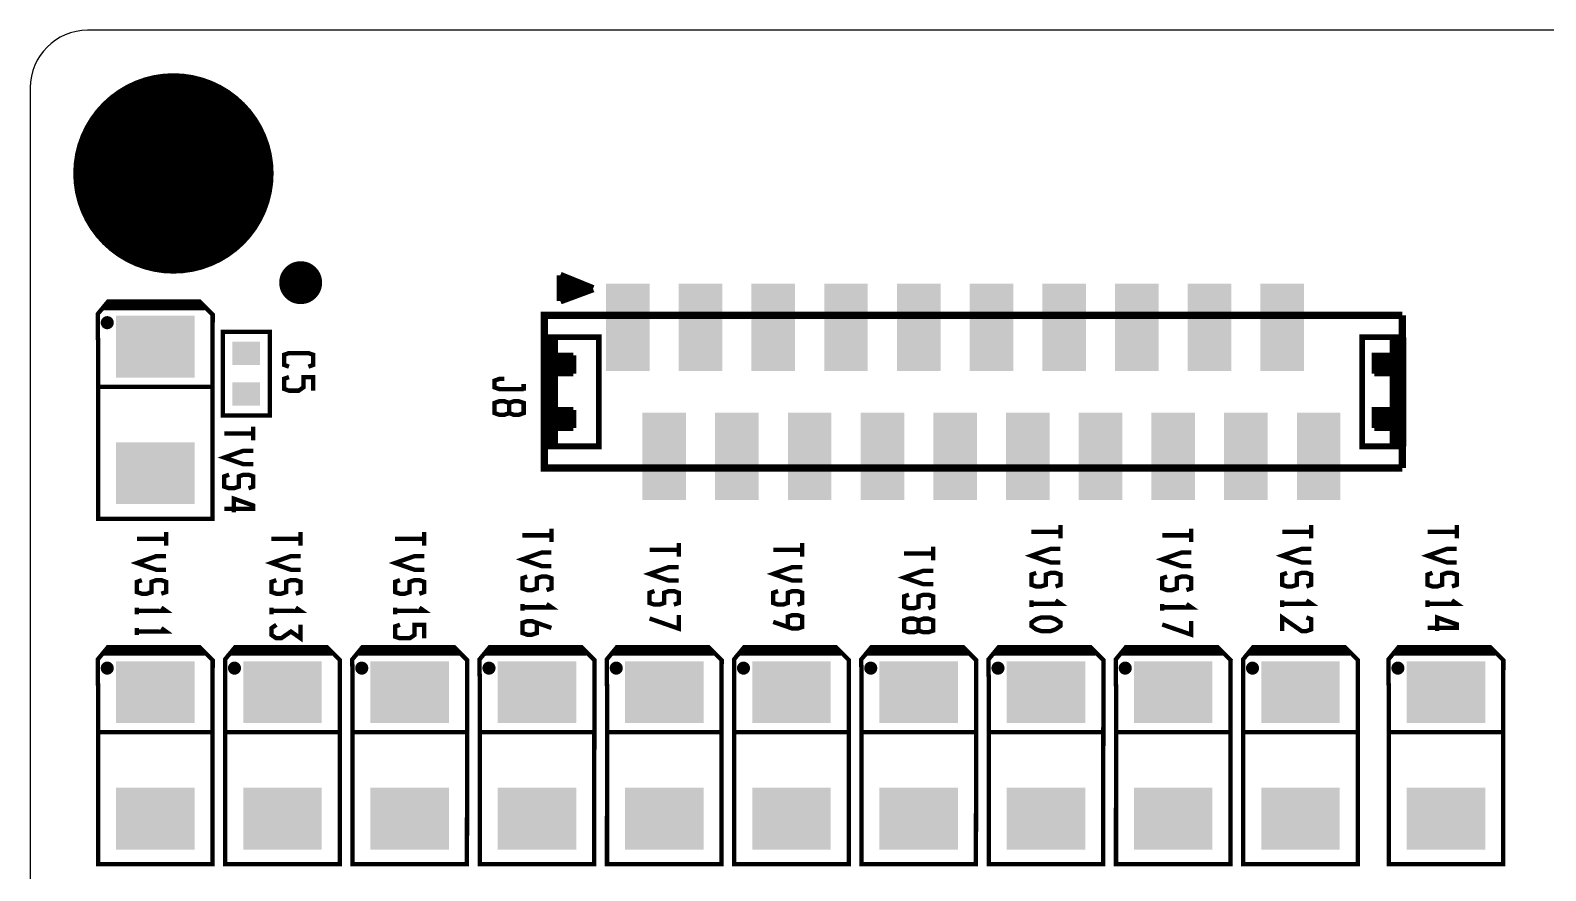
# Model space of a CAD drawing. Extents: x -8 to 204, y 99 to 321.
# Drawn here: x -7.7 to 45.2, y 291.8 to 321.1 of the extents above; entities that cross this region are included whole.
import ezdxf

# ---------------------------------------------------------------- set-up
doc = ezdxf.new("R2010")
doc.units = 0
doc.header["$MEASUREMENT"] = 0
doc.layers.get('0').update_dxf_attribs({"linetype": 'CONTINUOUS'})
for name, color, linetype in [('22-301-0_DRD', 1, 'CONTINUOUS'), ('22-301-0_SMT', 8, 'CONTINUOUS'), ('22-301-0_SST', 255, 'CONTINUOUS')]:
    doc.layers.add(name, color=color, linetype=linetype)

# ---------------------------------------------------------------- blocks, each defined once
blk = doc.blocks.new('RECTANGLE_6')
blk.add_solid([(0.4826, 0.4064), (0.4826, -0.4064), (-0.4826, 0.4064), (-0.4826, -0.4064)])
blk = doc.blocks.new('RECTANGLE_19')
blk.add_solid([(1.3716, 1.0795), (1.3716, -1.0795), (-1.3716, 1.0795), (-1.3716, -1.0795)])
blk = doc.blocks.new('ROUND_22')
at = {"const_width": 3.50012}
blk.add_lwpolyline([(-1.75006, 0, 1), (1.75006, 0, 1)], format="xyb", close=True, dxfattribs=at)
blk = doc.blocks.new('RECTANGLE_30')
blk.add_solid([(0.762, 1.524), (0.762, -1.524), (-0.762, 1.524), (-0.762, -1.524)])
blk = doc.blocks.new('ROUND_71')
at = {"const_width": 0.7493}
blk.add_lwpolyline([(-0.37465, 0, 1), (0.37465, 0, 1)], format="xyb", close=True, dxfattribs=at)

msp = doc.modelspace()

# ---------------------------------------------------------------- linework, layer by layer
at = {"layer": '22-301-0_DRD'}
for p, q in [((202.303, 321.109), (-5.698, 321.109)), ((-7.697, 319.11), (-7.697, 111.811))]:
    msp.add_line(p, q, dxfattribs=at)
msp.add_arc((-5.698, 319.11), 1.999, 90, 180, dxfattribs=at)
at = {"layer": '22-301-0_SST'}
for points, const_width in [([(-1.852, 317.642), (-1.852, 316.796)], 0.0254), ([(-1.852, 317.221), (-4.392, 317.221), (-3.968, 316.796)], 0.0254), ([(-1.852, 314.416), (-4.392, 314.416), (-4.392, 316.111)], 0.0254), ([(-3.122, 315.686), (-3.122, 314.416)], 0.0254), ([(10.817, 312.55), (10.817, 311.661)], 0.254), ([(10.817, 312.55), (11.96, 312.085)], 0.254), ([(11.066, 312.448), (10.817, 312.448)], 0.254), ([(11.627, 312.219), (10.817, 312.219)], 0.254), ([(10.919, 312.509), (10.919, 311.699)], 0.254), ([(11.147, 312.415), (11.147, 311.782)], 0.254), ([(11.376, 312.321), (11.376, 311.866)], 0.254), ([(11.604, 312.229), (11.604, 311.953)], 0.254), ([(11.96, 312.085), (10.817, 311.661)], 0.254), ([(11.709, 311.991), (10.817, 311.991)], 0.254), ([(11.091, 311.762), (10.817, 311.762)], 0.254), ([(11.833, 312.135), (11.833, 312.036)], 0.254), ([(-5.33, 310.045), (-5.332, 305.692), (-5.332, 304.053), (-1.334, 304.053), (-1.327, 311.178), (-1.784, 311.635), (-4.984, 311.635), (-5.34, 311.203), (-5.33, 310.045)], 0.152), ([(-1.784, 311.584), (-4.984, 311.584), (-5.111, 311.432), (-5.188, 311.381), (-5.238, 311.33)], 0.152), ([(-5.137, 311.432), (-5.238, 311.33)], 0.152), ([(-5.137, 311.432), (-5.111, 311.407)], 0.152), ([(-1.632, 311.432), (-5.111, 311.432)], 0.152), ([(-1.606, 311.407), (-5.111, 311.407)], 0.152), ([(-5, 311.567), (-5, 311.407)], 0.152), ([(-1.769, 311.569), (-4.997, 311.569)], 0.152), ([(-4.862, 311.584), (-4.862, 311.407)], 0.152), ([(-4.725, 311.584), (-4.725, 311.407)], 0.152), ([(-4.588, 311.584), (-4.588, 311.407)], 0.152), ([(-4.451, 311.584), (-4.451, 311.407)], 0.152), ([(-4.314, 311.584), (-4.314, 311.407)], 0.152), ([(-4.177, 311.584), (-4.177, 311.407)], 0.152), ([(-4.039, 311.584), (-4.039, 311.407)], 0.152), ([(-3.902, 311.584), (-3.902, 311.407)], 0.152), ([(-3.765, 311.584), (-3.765, 311.407)], 0.152), ([(-3.628, 311.584), (-3.628, 311.407)], 0.152), ([(-3.491, 311.584), (-3.491, 311.407)], 0.152), ([(-3.354, 311.584), (-3.354, 311.407)], 0.152), ([(-3.216, 311.584), (-3.216, 311.407)], 0.152), ([(-3.079, 311.584), (-3.079, 311.407)], 0.152), ([(-2.942, 311.584), (-2.942, 311.407)], 0.152), ([(-2.805, 311.584), (-2.805, 311.407)], 0.152), ([(-2.668, 311.584), (-2.668, 311.407)], 0.152), ([(-2.531, 311.584), (-2.531, 311.407)], 0.152), ([(-2.394, 311.584), (-2.394, 311.407)], 0.152), ([(-2.256, 311.584), (-2.256, 311.407)], 0.152), ([(-2.119, 311.584), (-2.119, 311.407)], 0.152), ([(-1.982, 311.584), (-1.982, 311.407)], 0.152), ([(-1.845, 311.584), (-1.845, 311.407)], 0.152), ([(-1.784, 311.584), (-1.606, 311.407)], 0.152), ([(-1.708, 311.508), (-1.708, 311.407)], 0.152), ([(40.228, 305.819), (10.256, 305.819), (10.256, 311.153), (40.228, 311.153)], 0.254), ([(40.228, 305.819), (40.228, 311.153)], 0.254), ([(-4.865, 310.848), (-5.152, 310.848)], 0.152), ([(-4.883, 310.985), (-5.134, 310.985)], 0.152), ([(-5.061, 311.041), (-5.061, 310.754)], 0.152), ([(-4.923, 311.023), (-4.923, 310.772)], 0.152), ([(0.667, 307.66), (0.667, 310.581), (-0.971, 310.581), (-0.971, 307.66), (0.667, 307.66)], 0.152), ([(10.637, 310.391), (10.256, 310.391)], 0.201), ([(10.256, 310.391), (10.256, 306.581)], 0.201), ([(10.256, 306.581), (12.161, 306.581), (12.161, 310.391), (10.51, 310.391)], 0.201), ([(10.637, 310.345), (10.256, 310.345)], 0.201), ([(10.637, 310.164), (10.256, 310.164)], 0.201), ([(10.423, 310.391), (10.423, 306.581)], 0.201), ([(10.604, 310.391), (10.604, 306.581)], 0.201), ([(10.637, 310.391), (10.637, 309.756)], 0.201), ([(40.228, 306.581), (38.831, 306.581), (38.831, 310.391), (40.228, 310.391)], 0.201), ([(40.271, 310.391), (39.89, 310.391), (39.89, 309.756), (39.255, 309.756), (39.255, 309.121)], 0.201), ([(40.271, 310.345), (39.89, 310.345)], 0.201), ([(40.271, 310.164), (39.89, 310.164)], 0.201), ([(39.961, 310.391), (39.961, 306.581)], 0.201), ([(40.141, 310.391), (40.141, 306.581)], 0.201), ([(40.271, 310.391), (40.271, 306.581)], 0.201), ([(1.338, 309.362), (1.17, 309.423), (1.17, 309.778), (1.338, 309.837), (2.016, 309.837), (2.186, 309.778), (2.186, 309.423), (2.016, 309.362)], 0.152), ([(10.637, 309.984), (10.256, 309.984)], 0.201), ([(10.637, 309.806), (10.256, 309.806)], 0.201), ([(11.272, 309.626), (10.256, 309.626)], 0.201), ([(11.272, 309.756), (10.637, 309.756)], 0.201), ([(10.784, 309.756), (10.784, 309.121)], 0.201), ([(10.964, 309.756), (10.964, 309.121)], 0.201), ([(11.142, 309.756), (11.142, 309.121)], 0.201), ([(11.272, 309.756), (11.272, 309.121)], 0.201), ([(40.271, 309.626), (39.255, 309.626)], 0.201), ([(39.423, 309.756), (39.423, 309.121)], 0.201), ([(39.603, 309.756), (39.603, 309.121)], 0.201), ([(39.781, 309.756), (39.781, 309.121)], 0.201), ([(40.271, 309.984), (39.89, 309.984)], 0.201), ([(40.271, 309.806), (39.89, 309.806)], 0.201), ([(11.272, 309.446), (10.256, 309.446)], 0.201), ([(11.272, 309.265), (10.256, 309.265)], 0.201), ([(10.637, 309.085), (10.256, 309.085)], 0.201), ([(11.272, 309.121), (10.637, 309.121)], 0.201), ([(10.637, 309.121), (10.637, 307.851)], 0.201), ([(40.271, 309.446), (39.255, 309.446)], 0.201), ([(40.271, 309.265), (39.255, 309.265)], 0.201), ([(39.89, 309.121), (39.255, 309.121)], 0.201), ([(39.89, 309.121), (39.89, 307.851)], 0.201), ([(40.271, 309.085), (39.89, 309.085)], 0.201), ([(-5.289, 308.663), (-1.352, 308.663)], 0.152), ([(1.338, 308.999), (1.17, 308.94), (1.17, 308.585), (1.338, 308.524), (1.678, 308.524), (1.846, 308.643), (1.846, 308.999), (2.186, 308.999), (2.186, 308.524)], 0.152), ([(8.859, 308.935), (8.689, 308.935), (8.521, 308.874), (8.521, 308.638), (8.689, 308.579), (9.537, 308.579)], 0.152), ([(9.537, 308.519), (9.537, 308.757)], 0.152), ([(10.637, 308.907), (10.256, 308.907)], 0.201), ([(10.637, 308.727), (10.256, 308.727)], 0.201), ([(10.637, 308.546), (10.256, 308.546)], 0.201), ([(40.271, 308.907), (39.89, 308.907)], 0.201), ([(40.271, 308.727), (39.89, 308.727)], 0.201), ([(40.271, 308.546), (39.89, 308.546)], 0.201), ([(9.029, 307.741), (9.197, 307.68), (9.367, 307.68), (9.537, 307.741), (9.537, 308.097), (9.367, 308.155), (9.197, 308.155), (9.029, 308.097), (9.029, 307.741), (8.859, 307.68), (8.689, 307.68), (8.521, 307.741), (8.521, 308.097), (8.689, 308.155), (8.859, 308.155), (9.029, 308.097)], 0.152), ([(10.637, 308.366), (10.256, 308.366)], 0.201), ([(10.637, 308.188), (10.256, 308.188)], 0.201), ([(10.637, 308.008), (10.256, 308.008)], 0.201), ([(40.271, 308.366), (39.89, 308.366)], 0.201), ([(40.271, 308.188), (39.89, 308.188)], 0.201), ([(40.271, 308.008), (39.89, 308.008)], 0.201), ([(11.272, 307.828), (10.256, 307.828)], 0.201), ([(11.272, 307.647), (10.256, 307.647)], 0.201), ([(11.272, 307.467), (10.256, 307.467)], 0.201), ([(11.272, 307.851), (10.637, 307.851)], 0.201), ([(10.784, 307.851), (10.784, 307.216)], 0.201), ([(10.964, 307.851), (10.964, 307.216)], 0.201), ([(11.142, 307.851), (11.142, 307.216)], 0.201), ([(11.272, 307.851), (11.272, 307.216)], 0.201), ([(39.89, 307.851), (39.255, 307.851), (39.255, 307.216)], 0.201), ([(40.271, 307.828), (39.255, 307.828)], 0.201), ([(40.271, 307.647), (39.255, 307.647)], 0.201), ([(40.271, 307.467), (39.255, 307.467)], 0.201), ([(39.423, 307.851), (39.423, 307.216)], 0.201), ([(39.603, 307.851), (39.603, 307.216)], 0.201), ([(39.781, 307.851), (39.781, 307.216)], 0.201), ([(-0.923, 307.028), (0.093, 307.028)], 0.152), ([(0.093, 306.791), (0.093, 307.266)], 0.152), ([(11.272, 307.289), (10.256, 307.289)], 0.201), ([(10.637, 307.109), (10.256, 307.109)], 0.201), ([(10.637, 306.928), (10.256, 306.928)], 0.201), ([(10.637, 307.216), (10.637, 306.581)], 0.201), ([(11.272, 307.216), (10.637, 307.216)], 0.201), ([(40.271, 307.289), (39.255, 307.289)], 0.201), ([(39.89, 307.216), (39.255, 307.216)], 0.201), ([(39.89, 307.216), (39.89, 306.581)], 0.201), ([(40.271, 307.109), (39.89, 307.109)], 0.201), ([(40.271, 306.928), (39.89, 306.928)], 0.201), ([(0.093, 305.953), (-0.245, 305.953), (-0.923, 306.189), (-0.245, 306.428), (0.093, 306.428)], 0.152), ([(10.637, 306.748), (10.256, 306.748)], 0.201), ([(10.637, 306.581), (10.256, 306.581)], 0.201), ([(40.271, 306.748), (39.89, 306.748)], 0.201), ([(40.271, 306.581), (39.89, 306.581)], 0.201), ([(-0.077, 305.115), (0.093, 305.173), (0.093, 305.529), (-0.077, 305.59), (-0.245, 305.59), (-0.415, 305.529), (-0.415, 305.173), (-0.585, 305.115), (-0.753, 305.115), (-0.923, 305.173), (-0.923, 305.529), (-0.753, 305.59)], 0.152), ([(-0.585, 304.277), (-0.585, 304.752), (0.093, 304.513), (0.093, 304.396), (-0.923, 304.396)], 0.152), ([(28.287, 303.362), (28.287, 303.837)], 0.152), ([(37.05, 303.362), (37.05, 303.837)], 0.152), ([(42.13, 303.362), (42.13, 303.837)], 0.152), ([(-3.971, 303.345), (-2.955, 303.345)], 0.152), ([(-2.955, 303.108), (-2.955, 303.583)], 0.152), ([(0.728, 303.345), (1.744, 303.345)], 0.152), ([(1.744, 303.108), (1.744, 303.583)], 0.152), ([(5.046, 303.345), (6.062, 303.345)], 0.152), ([(6.062, 303.108), (6.062, 303.583)], 0.152), ([(9.491, 303.472), (10.507, 303.472)], 0.152), ([(10.507, 303.235), (10.507, 303.71)], 0.152), ([(27.271, 303.599), (28.287, 303.599)], 0.152), ([(31.843, 303.472), (32.859, 303.472)], 0.152), ([(32.859, 303.235), (32.859, 303.71)], 0.152), ([(36.034, 303.599), (37.05, 303.599)], 0.152), ([(41.114, 303.599), (42.13, 303.599)], 0.152), ([(-2.955, 302.27), (-3.293, 302.27), (-3.971, 302.506), (-3.293, 302.745), (-2.955, 302.745)], 0.152), ([(1.744, 302.27), (1.406, 302.27), (0.728, 302.506), (1.406, 302.745), (1.744, 302.745)], 0.152), ([(6.062, 302.27), (5.724, 302.27), (5.046, 302.506), (5.724, 302.745), (6.062, 302.745)], 0.152), ([(10.507, 302.397), (10.169, 302.397), (9.491, 302.633), (10.169, 302.872), (10.507, 302.872)], 0.152), ([(13.936, 302.964), (14.952, 302.964)], 0.152), ([(14.952, 302.727), (14.952, 303.202)], 0.152), ([(18.254, 302.964), (19.27, 302.964)], 0.152), ([(19.27, 302.727), (19.27, 303.202)], 0.152), ([(22.826, 302.837), (23.842, 302.837)], 0.152), ([(23.842, 302.6), (23.842, 303.075)], 0.152), ([(28.287, 302.524), (27.949, 302.524), (27.271, 302.76), (27.949, 302.999), (28.287, 302.999)], 0.152), ([(32.859, 302.397), (32.521, 302.397), (31.843, 302.633), (32.521, 302.872), (32.859, 302.872)], 0.152), ([(37.05, 302.524), (36.712, 302.524), (36.034, 302.76), (36.712, 302.999), (37.05, 302.999)], 0.152), ([(42.13, 302.524), (41.792, 302.524), (41.114, 302.76), (41.792, 302.999), (42.13, 302.999)], 0.152), ([(14.952, 301.889), (14.614, 301.889), (13.936, 302.125), (14.614, 302.364), (14.952, 302.364)], 0.152), ([(19.27, 301.889), (18.932, 301.889), (18.254, 302.125), (18.932, 302.364), (19.27, 302.364)], 0.152), ([(23.842, 301.762), (23.504, 301.762), (22.826, 301.998), (23.504, 302.237), (23.842, 302.237)], 0.152), ([(-3.122, 301.432), (-2.955, 301.49), (-2.955, 301.846), (-3.122, 301.907), (-3.293, 301.907), (-3.463, 301.846), (-3.463, 301.49), (-3.63, 301.432), (-3.801, 301.432), (-3.971, 301.49), (-3.971, 301.846), (-3.801, 301.907)], 0.152), ([(1.574, 301.432), (1.744, 301.49), (1.744, 301.846), (1.574, 301.907), (1.406, 301.907), (1.236, 301.846), (1.236, 301.49), (1.066, 301.432), (0.898, 301.432), (0.728, 301.49), (0.728, 301.846), (0.898, 301.907)], 0.152), ([(5.892, 301.432), (6.062, 301.49), (6.062, 301.846), (5.892, 301.907), (5.724, 301.907), (5.554, 301.846), (5.554, 301.49), (5.384, 301.432), (5.216, 301.432), (5.046, 301.49), (5.046, 301.846), (5.216, 301.907)], 0.152), ([(10.337, 301.559), (10.507, 301.617), (10.507, 301.973), (10.337, 302.034), (10.169, 302.034), (9.999, 301.973), (9.999, 301.617), (9.829, 301.559), (9.661, 301.559), (9.491, 301.617), (9.491, 301.973), (9.661, 302.034)], 0.152), ([(28.117, 301.686), (28.287, 301.744), (28.287, 302.1), (28.117, 302.161), (27.949, 302.161), (27.779, 302.1), (27.779, 301.744), (27.609, 301.686), (27.441, 301.686), (27.271, 301.744), (27.271, 302.1), (27.441, 302.161)], 0.152), ([(32.689, 301.559), (32.859, 301.617), (32.859, 301.973), (32.689, 302.034), (32.521, 302.034), (32.351, 301.973), (32.351, 301.617), (32.181, 301.559), (32.013, 301.559), (31.843, 301.617), (31.843, 301.973), (32.013, 302.034)], 0.152), ([(36.88, 301.686), (37.05, 301.744), (37.05, 302.1), (36.88, 302.161), (36.712, 302.161), (36.542, 302.1), (36.542, 301.744), (36.372, 301.686), (36.204, 301.686), (36.034, 301.744), (36.034, 302.1), (36.204, 302.161)], 0.152), ([(41.96, 301.686), (42.13, 301.744), (42.13, 302.1), (41.96, 302.161), (41.792, 302.161), (41.622, 302.1), (41.622, 301.744), (41.452, 301.686), (41.284, 301.686), (41.114, 301.744), (41.114, 302.1), (41.284, 302.161)], 0.152), ([(14.782, 301.051), (14.952, 301.109), (14.952, 301.465), (14.782, 301.526), (14.614, 301.526), (14.444, 301.465), (14.444, 301.109), (14.274, 301.051), (14.106, 301.051), (13.936, 301.109), (13.936, 301.465), (14.106, 301.526)], 0.152), ([(19.1, 301.051), (19.27, 301.109), (19.27, 301.465), (19.1, 301.526), (18.932, 301.526), (18.762, 301.465), (18.762, 301.109), (18.592, 301.051), (18.424, 301.051), (18.254, 301.109), (18.254, 301.465), (18.424, 301.526)], 0.152), ([(23.672, 300.924), (23.842, 300.982), (23.842, 301.338), (23.672, 301.399), (23.504, 301.399), (23.334, 301.338), (23.334, 300.982), (23.164, 300.924), (22.996, 300.924), (22.826, 300.982), (22.826, 301.338), (22.996, 301.399)], 0.152), ([(27.271, 300.967), (27.271, 301.203)], 0.152), ([(27.271, 301.084), (28.287, 301.084), (28.117, 301.203)], 0.152), ([(36.034, 300.967), (36.034, 301.203)], 0.152), ([(36.034, 301.084), (37.05, 301.084), (36.88, 301.203)], 0.152), ([(41.114, 300.967), (41.114, 301.203)], 0.152), ([(41.114, 301.084), (42.13, 301.084), (41.96, 301.203)], 0.152), ([(-3.971, 300.713), (-3.971, 300.949)], 0.152), ([(-3.971, 300.83), (-2.955, 300.83), (-3.122, 300.949)], 0.152), ([(0.728, 300.713), (0.728, 300.949)], 0.152), ([(0.728, 300.83), (1.744, 300.83), (1.574, 300.949)], 0.152), ([(5.046, 300.713), (5.046, 300.949)], 0.152), ([(5.046, 300.83), (6.062, 300.83), (5.892, 300.949)], 0.152), ([(9.491, 300.84), (9.491, 301.076)], 0.152), ([(9.491, 300.957), (10.507, 300.957), (10.337, 301.076)], 0.152), ([(13.936, 300.568), (14.952, 300.213), (14.952, 300.688)], 0.152), ([(18.762, 300.271), (18.762, 300.627), (18.932, 300.688), (19.1, 300.688), (19.27, 300.627), (19.27, 300.271), (19.1, 300.213), (18.932, 300.213), (18.254, 300.449)], 0.152), ([(27.271, 300.424), (27.441, 300.543), (27.609, 300.601), (27.949, 300.601), (28.117, 300.543), (28.287, 300.424), (28.287, 300.307), (28.117, 300.187), (27.949, 300.129), (27.609, 300.129), (27.441, 300.187), (27.271, 300.307), (27.271, 300.424)], 0.152), ([(31.843, 300.84), (31.843, 301.076)], 0.152), ([(31.843, 300.957), (32.859, 300.957), (32.689, 301.076)], 0.152), ([(36.034, 300.129), (36.034, 300.601), (36.712, 300.129), (36.88, 300.129), (37.05, 300.187), (37.05, 300.543), (36.88, 300.601)], 0.152), ([(41.452, 300.129), (41.452, 300.601), (42.13, 300.365), (42.13, 300.246), (41.114, 300.246)], 0.152), ([(-3.971, 299.992), (-3.971, 300.231)], 0.152), ([(-3.971, 300.111), (-2.955, 300.111), (-3.122, 300.231)], 0.152), ([(0.898, 300.347), (0.728, 300.231), (0.728, 299.992), (0.898, 299.875), (1.066, 299.875), (1.406, 300.111), (1.744, 299.875), (1.744, 300.347)], 0.152), ([(5.216, 300.347), (5.046, 300.289), (5.046, 299.933), (5.216, 299.875), (5.554, 299.875), (5.724, 299.992), (5.724, 300.347), (6.062, 300.347), (6.062, 299.875)], 0.152), ([(9.999, 300.416), (9.999, 300.06), (9.829, 300.002), (9.661, 300.002), (9.491, 300.06), (9.491, 300.416), (9.661, 300.474), (9.829, 300.474), (10.507, 300.238)], 0.152), ([(23.334, 300.144), (23.504, 300.086), (23.672, 300.086), (23.842, 300.144), (23.842, 300.5), (23.672, 300.561), (23.504, 300.561), (23.334, 300.5), (23.334, 300.144), (23.164, 300.086), (22.996, 300.086), (22.826, 300.144), (22.826, 300.5), (22.996, 300.561), (23.164, 300.561), (23.334, 300.5)], 0.152), ([(31.843, 300.358), (32.859, 300.002), (32.859, 300.474)], 0.152), ([(-5.33, 297.98), (-5.332, 293.627), (-5.332, 291.988), (-1.334, 291.988), (-1.327, 299.113), (-1.784, 299.57), (-4.984, 299.57), (-5.34, 299.138), (-5.33, 297.98)], 0.152), ([(-0.885, 297.98), (-0.887, 293.627), (-0.887, 291.988), (3.111, 291.988), (3.118, 299.113), (2.661, 299.57), (-0.539, 299.57), (-0.895, 299.138), (-0.885, 297.98)], 0.152), ([(3.56, 297.98), (3.558, 293.627), (3.558, 291.988), (7.556, 291.988), (7.563, 299.113), (7.106, 299.57), (3.906, 299.57), (3.55, 299.138), (3.56, 297.98)], 0.152), ([(8.005, 297.98), (8.003, 293.627), (8.003, 291.988), (12.001, 291.988), (12.008, 299.113), (11.551, 299.57), (8.351, 299.57), (7.995, 299.138), (8.005, 297.98)], 0.152), ([(12.45, 297.98), (12.448, 293.627), (12.448, 291.988), (16.446, 291.988), (16.453, 299.113), (15.996, 299.57), (12.796, 299.57), (12.44, 299.138), (12.45, 297.98)], 0.152), ([(16.895, 297.98), (16.893, 293.627), (16.893, 291.988), (20.891, 291.988), (20.898, 299.113), (20.441, 299.57), (17.241, 299.57), (16.885, 299.138), (16.895, 297.98)], 0.152), ([(21.34, 297.98), (21.338, 293.627), (21.338, 291.988), (25.336, 291.988), (25.343, 299.113), (24.886, 299.57), (21.686, 299.57), (21.33, 299.138), (21.34, 297.98)], 0.152), ([(25.785, 297.98), (25.783, 293.627), (25.783, 291.988), (29.781, 291.988), (29.788, 299.113), (29.331, 299.57), (26.131, 299.57), (25.775, 299.138), (25.785, 297.98)], 0.152), ([(30.23, 297.98), (30.228, 293.627), (30.228, 291.988), (34.226, 291.988), (34.233, 299.113), (33.776, 299.57), (30.576, 299.57), (30.22, 299.138), (30.23, 297.98)], 0.152), ([(34.675, 297.98), (34.673, 293.627), (34.673, 291.988), (38.671, 291.988), (38.678, 299.113), (38.221, 299.57), (35.021, 299.57), (34.665, 299.138), (34.675, 297.98)], 0.152), ([(39.755, 297.98), (39.753, 293.627), (39.753, 291.988), (43.751, 291.988), (43.758, 299.113), (43.301, 299.57), (40.101, 299.57), (39.745, 299.138), (39.755, 297.98)], 0.152), ([(-1.784, 299.519), (-4.984, 299.519), (-5.111, 299.367), (-5.188, 299.316), (-5.238, 299.265)], 0.152), ([(-5.137, 299.367), (-5.238, 299.265)], 0.152), ([(-5.137, 299.367), (-5.111, 299.342)], 0.152), ([(-1.632, 299.367), (-5.111, 299.367)], 0.152), ([(-1.606, 299.342), (-5.111, 299.342)], 0.152), ([(-5, 299.502), (-5, 299.342)], 0.152), ([(-1.769, 299.504), (-4.997, 299.504)], 0.152), ([(-4.862, 299.519), (-4.862, 299.342)], 0.152), ([(-4.725, 299.519), (-4.725, 299.342)], 0.152), ([(-4.588, 299.519), (-4.588, 299.342)], 0.152), ([(-4.451, 299.519), (-4.451, 299.342)], 0.152), ([(-4.314, 299.519), (-4.314, 299.342)], 0.152), ([(-4.177, 299.519), (-4.177, 299.342)], 0.152), ([(-4.039, 299.519), (-4.039, 299.342)], 0.152), ([(-3.902, 299.519), (-3.902, 299.342)], 0.152), ([(-3.765, 299.519), (-3.765, 299.342)], 0.152), ([(-3.628, 299.519), (-3.628, 299.342)], 0.152), ([(-3.491, 299.519), (-3.491, 299.342)], 0.152), ([(-3.354, 299.519), (-3.354, 299.342)], 0.152), ([(-3.216, 299.519), (-3.216, 299.342)], 0.152), ([(-3.079, 299.519), (-3.079, 299.342)], 0.152), ([(-2.942, 299.519), (-2.942, 299.342)], 0.152), ([(-2.805, 299.519), (-2.805, 299.342)], 0.152), ([(-2.668, 299.519), (-2.668, 299.342)], 0.152), ([(-2.531, 299.519), (-2.531, 299.342)], 0.152), ([(-2.394, 299.519), (-2.394, 299.342)], 0.152), ([(-2.256, 299.519), (-2.256, 299.342)], 0.152), ([(-2.119, 299.519), (-2.119, 299.342)], 0.152), ([(-1.982, 299.519), (-1.982, 299.342)], 0.152), ([(-1.845, 299.519), (-1.845, 299.342)], 0.152), ([(-1.784, 299.519), (-1.606, 299.342)], 0.152), ([(-1.708, 299.443), (-1.708, 299.342)], 0.152), ([(2.661, 299.519), (-0.539, 299.519), (-0.666, 299.367), (-0.743, 299.316), (-0.793, 299.265)], 0.152), ([(-0.692, 299.367), (-0.793, 299.265)], 0.152), ([(-0.692, 299.367), (-0.666, 299.342)], 0.152), ([(2.813, 299.367), (-0.666, 299.367)], 0.152), ([(2.839, 299.342), (-0.666, 299.342)], 0.152), ([(-0.555, 299.502), (-0.555, 299.342)], 0.152), ([(2.676, 299.504), (-0.552, 299.504)], 0.152), ([(-0.417, 299.519), (-0.417, 299.342)], 0.152), ([(-0.28, 299.519), (-0.28, 299.342)], 0.152), ([(-0.143, 299.519), (-0.143, 299.342)], 0.152), ([(-0.006, 299.519), (-0.006, 299.342)], 0.152), ([(0.131, 299.519), (0.131, 299.342)], 0.152), ([(0.268, 299.519), (0.268, 299.342)], 0.152), ([(0.406, 299.519), (0.406, 299.342)], 0.152), ([(0.543, 299.519), (0.543, 299.342)], 0.152), ([(0.68, 299.519), (0.68, 299.342)], 0.152), ([(0.817, 299.519), (0.817, 299.342)], 0.152), ([(0.954, 299.519), (0.954, 299.342)], 0.152), ([(1.091, 299.519), (1.091, 299.342)], 0.152), ([(1.229, 299.519), (1.229, 299.342)], 0.152), ([(1.366, 299.519), (1.366, 299.342)], 0.152), ([(1.503, 299.519), (1.503, 299.342)], 0.152), ([(1.64, 299.519), (1.64, 299.342)], 0.152), ([(1.777, 299.519), (1.777, 299.342)], 0.152), ([(1.914, 299.519), (1.914, 299.342)], 0.152), ([(2.051, 299.519), (2.051, 299.342)], 0.152), ([(2.189, 299.519), (2.189, 299.342)], 0.152), ([(2.326, 299.519), (2.326, 299.342)], 0.152), ([(2.463, 299.519), (2.463, 299.342)], 0.152), ([(2.6, 299.519), (2.6, 299.342)], 0.152), ([(2.661, 299.519), (2.839, 299.342)], 0.152), ([(2.737, 299.443), (2.737, 299.342)], 0.152), ([(7.106, 299.519), (3.906, 299.519), (3.779, 299.367), (3.702, 299.316), (3.652, 299.265)], 0.152), ([(3.753, 299.367), (3.652, 299.265)], 0.152), ([(3.753, 299.367), (3.779, 299.342)], 0.152), ([(7.258, 299.367), (3.779, 299.367)], 0.152), ([(7.284, 299.342), (3.779, 299.342)], 0.152), ([(3.89, 299.502), (3.89, 299.342)], 0.152), ([(7.121, 299.504), (3.893, 299.504)], 0.152), ([(4.028, 299.519), (4.028, 299.342)], 0.152), ([(4.165, 299.519), (4.165, 299.342)], 0.152), ([(4.302, 299.519), (4.302, 299.342)], 0.152), ([(4.439, 299.519), (4.439, 299.342)], 0.152), ([(4.576, 299.519), (4.576, 299.342)], 0.152), ([(4.713, 299.519), (4.713, 299.342)], 0.152), ([(4.851, 299.519), (4.851, 299.342)], 0.152), ([(4.988, 299.519), (4.988, 299.342)], 0.152), ([(5.125, 299.519), (5.125, 299.342)], 0.152), ([(5.262, 299.519), (5.262, 299.342)], 0.152), ([(5.399, 299.519), (5.399, 299.342)], 0.152), ([(5.536, 299.519), (5.536, 299.342)], 0.152), ([(5.674, 299.519), (5.674, 299.342)], 0.152), ([(5.811, 299.519), (5.811, 299.342)], 0.152), ([(5.948, 299.519), (5.948, 299.342)], 0.152), ([(6.085, 299.519), (6.085, 299.342)], 0.152), ([(6.222, 299.519), (6.222, 299.342)], 0.152), ([(6.359, 299.519), (6.359, 299.342)], 0.152), ([(6.496, 299.519), (6.496, 299.342)], 0.152), ([(6.634, 299.519), (6.634, 299.342)], 0.152), ([(6.771, 299.519), (6.771, 299.342)], 0.152), ([(6.908, 299.519), (6.908, 299.342)], 0.152), ([(7.045, 299.519), (7.045, 299.342)], 0.152), ([(7.106, 299.519), (7.284, 299.342)], 0.152), ([(7.182, 299.443), (7.182, 299.342)], 0.152), ([(11.551, 299.519), (8.351, 299.519), (8.224, 299.367), (8.147, 299.316), (8.097, 299.265)], 0.152), ([(8.198, 299.367), (8.097, 299.265)], 0.152), ([(8.198, 299.367), (8.224, 299.342)], 0.152), ([(11.703, 299.367), (8.224, 299.367)], 0.152), ([(11.729, 299.342), (8.224, 299.342)], 0.152), ([(8.335, 299.502), (8.335, 299.342)], 0.152), ([(11.566, 299.504), (8.338, 299.504)], 0.152), ([(8.473, 299.519), (8.473, 299.342)], 0.152), ([(8.61, 299.519), (8.61, 299.342)], 0.152), ([(8.747, 299.519), (8.747, 299.342)], 0.152), ([(8.884, 299.519), (8.884, 299.342)], 0.152), ([(9.021, 299.519), (9.021, 299.342)], 0.152), ([(9.158, 299.519), (9.158, 299.342)], 0.152), ([(9.296, 299.519), (9.296, 299.342)], 0.152), ([(9.433, 299.519), (9.433, 299.342)], 0.152), ([(9.57, 299.519), (9.57, 299.342)], 0.152), ([(9.707, 299.519), (9.707, 299.342)], 0.152), ([(9.844, 299.519), (9.844, 299.342)], 0.152), ([(9.981, 299.519), (9.981, 299.342)], 0.152), ([(10.119, 299.519), (10.119, 299.342)], 0.152), ([(10.256, 299.519), (10.256, 299.342)], 0.152), ([(10.393, 299.519), (10.393, 299.342)], 0.152), ([(10.53, 299.519), (10.53, 299.342)], 0.152), ([(10.667, 299.519), (10.667, 299.342)], 0.152), ([(10.804, 299.519), (10.804, 299.342)], 0.152), ([(10.941, 299.519), (10.941, 299.342)], 0.152), ([(11.079, 299.519), (11.079, 299.342)], 0.152), ([(11.216, 299.519), (11.216, 299.342)], 0.152), ([(11.353, 299.519), (11.353, 299.342)], 0.152), ([(11.49, 299.519), (11.49, 299.342)], 0.152), ([(11.551, 299.519), (11.729, 299.342)], 0.152), ([(11.627, 299.443), (11.627, 299.342)], 0.152), ([(15.996, 299.519), (12.796, 299.519), (12.669, 299.367), (12.592, 299.316), (12.542, 299.265)], 0.152), ([(12.643, 299.367), (12.542, 299.265)], 0.152), ([(12.643, 299.367), (12.669, 299.342)], 0.152), ([(16.148, 299.367), (12.669, 299.367)], 0.152), ([(16.174, 299.342), (12.669, 299.342)], 0.152), ([(12.78, 299.502), (12.78, 299.342)], 0.152), ([(16.011, 299.504), (12.783, 299.504)], 0.152), ([(12.918, 299.519), (12.918, 299.342)], 0.152), ([(13.055, 299.519), (13.055, 299.342)], 0.152), ([(13.192, 299.519), (13.192, 299.342)], 0.152), ([(13.329, 299.519), (13.329, 299.342)], 0.152), ([(13.466, 299.519), (13.466, 299.342)], 0.152), ([(13.603, 299.519), (13.603, 299.342)], 0.152), ([(13.741, 299.519), (13.741, 299.342)], 0.152), ([(13.878, 299.519), (13.878, 299.342)], 0.152), ([(14.015, 299.519), (14.015, 299.342)], 0.152), ([(14.152, 299.519), (14.152, 299.342)], 0.152), ([(14.289, 299.519), (14.289, 299.342)], 0.152), ([(14.426, 299.519), (14.426, 299.342)], 0.152), ([(14.564, 299.519), (14.564, 299.342)], 0.152), ([(14.701, 299.519), (14.701, 299.342)], 0.152), ([(14.838, 299.519), (14.838, 299.342)], 0.152), ([(14.975, 299.519), (14.975, 299.342)], 0.152), ([(15.112, 299.519), (15.112, 299.342)], 0.152), ([(15.249, 299.519), (15.249, 299.342)], 0.152), ([(15.386, 299.519), (15.386, 299.342)], 0.152), ([(15.524, 299.519), (15.524, 299.342)], 0.152), ([(15.661, 299.519), (15.661, 299.342)], 0.152), ([(15.798, 299.519), (15.798, 299.342)], 0.152), ([(15.935, 299.519), (15.935, 299.342)], 0.152), ([(15.996, 299.519), (16.174, 299.342)], 0.152), ([(16.072, 299.443), (16.072, 299.342)], 0.152), ([(20.441, 299.519), (17.241, 299.519), (17.114, 299.367), (17.037, 299.316), (16.987, 299.265)], 0.152), ([(17.088, 299.367), (16.987, 299.265)], 0.152), ([(17.088, 299.367), (17.114, 299.342)], 0.152), ([(20.593, 299.367), (17.114, 299.367)], 0.152), ([(20.619, 299.342), (17.114, 299.342)], 0.152), ([(17.225, 299.502), (17.225, 299.342)], 0.152), ([(20.456, 299.504), (17.228, 299.504)], 0.152), ([(17.363, 299.519), (17.363, 299.342)], 0.152), ([(17.5, 299.519), (17.5, 299.342)], 0.152), ([(17.637, 299.519), (17.637, 299.342)], 0.152), ([(17.774, 299.519), (17.774, 299.342)], 0.152), ([(17.911, 299.519), (17.911, 299.342)], 0.152), ([(18.048, 299.519), (18.048, 299.342)], 0.152), ([(18.186, 299.519), (18.186, 299.342)], 0.152), ([(18.323, 299.519), (18.323, 299.342)], 0.152), ([(18.46, 299.519), (18.46, 299.342)], 0.152), ([(18.597, 299.519), (18.597, 299.342)], 0.152), ([(18.734, 299.519), (18.734, 299.342)], 0.152), ([(18.871, 299.519), (18.871, 299.342)], 0.152), ([(19.009, 299.519), (19.009, 299.342)], 0.152), ([(19.146, 299.519), (19.146, 299.342)], 0.152), ([(19.283, 299.519), (19.283, 299.342)], 0.152), ([(19.42, 299.519), (19.42, 299.342)], 0.152), ([(19.557, 299.519), (19.557, 299.342)], 0.152), ([(19.694, 299.519), (19.694, 299.342)], 0.152), ([(19.831, 299.519), (19.831, 299.342)], 0.152), ([(19.969, 299.519), (19.969, 299.342)], 0.152), ([(20.106, 299.519), (20.106, 299.342)], 0.152), ([(20.243, 299.519), (20.243, 299.342)], 0.152), ([(20.38, 299.519), (20.38, 299.342)], 0.152), ([(20.441, 299.519), (20.619, 299.342)], 0.152), ([(20.517, 299.443), (20.517, 299.342)], 0.152), ([(24.886, 299.519), (21.686, 299.519), (21.559, 299.367), (21.482, 299.316), (21.432, 299.265)], 0.152), ([(21.533, 299.367), (21.432, 299.265)], 0.152), ([(21.533, 299.367), (21.559, 299.342)], 0.152), ([(25.038, 299.367), (21.559, 299.367)], 0.152), ([(25.064, 299.342), (21.559, 299.342)], 0.152), ([(21.67, 299.502), (21.67, 299.342)], 0.152), ([(24.901, 299.504), (21.673, 299.504)], 0.152), ([(21.808, 299.519), (21.808, 299.342)], 0.152), ([(21.945, 299.519), (21.945, 299.342)], 0.152), ([(22.082, 299.519), (22.082, 299.342)], 0.152), ([(22.219, 299.519), (22.219, 299.342)], 0.152), ([(22.356, 299.519), (22.356, 299.342)], 0.152), ([(22.493, 299.519), (22.493, 299.342)], 0.152), ([(22.631, 299.519), (22.631, 299.342)], 0.152), ([(22.768, 299.519), (22.768, 299.342)], 0.152), ([(22.905, 299.519), (22.905, 299.342)], 0.152), ([(23.042, 299.519), (23.042, 299.342)], 0.152), ([(23.179, 299.519), (23.179, 299.342)], 0.152), ([(23.316, 299.519), (23.316, 299.342)], 0.152), ([(23.454, 299.519), (23.454, 299.342)], 0.152), ([(23.591, 299.519), (23.591, 299.342)], 0.152), ([(23.728, 299.519), (23.728, 299.342)], 0.152), ([(23.865, 299.519), (23.865, 299.342)], 0.152), ([(24.002, 299.519), (24.002, 299.342)], 0.152), ([(24.139, 299.519), (24.139, 299.342)], 0.152), ([(24.276, 299.519), (24.276, 299.342)], 0.152), ([(24.414, 299.519), (24.414, 299.342)], 0.152), ([(24.551, 299.519), (24.551, 299.342)], 0.152), ([(24.688, 299.519), (24.688, 299.342)], 0.152), ([(24.825, 299.519), (24.825, 299.342)], 0.152), ([(24.886, 299.519), (25.064, 299.342)], 0.152), ([(24.962, 299.443), (24.962, 299.342)], 0.152), ([(29.331, 299.519), (26.131, 299.519), (26.004, 299.367), (25.927, 299.316), (25.877, 299.265)], 0.152), ([(25.978, 299.367), (25.877, 299.265)], 0.152), ([(25.978, 299.367), (26.004, 299.342)], 0.152), ([(29.483, 299.367), (26.004, 299.367)], 0.152), ([(29.509, 299.342), (26.004, 299.342)], 0.152), ([(26.115, 299.502), (26.115, 299.342)], 0.152), ([(29.346, 299.504), (26.118, 299.504)], 0.152), ([(26.253, 299.519), (26.253, 299.342)], 0.152), ([(26.39, 299.519), (26.39, 299.342)], 0.152), ([(26.527, 299.519), (26.527, 299.342)], 0.152), ([(26.664, 299.519), (26.664, 299.342)], 0.152), ([(26.801, 299.519), (26.801, 299.342)], 0.152), ([(26.938, 299.519), (26.938, 299.342)], 0.152), ([(27.076, 299.519), (27.076, 299.342)], 0.152), ([(27.213, 299.519), (27.213, 299.342)], 0.152), ([(27.35, 299.519), (27.35, 299.342)], 0.152), ([(27.487, 299.519), (27.487, 299.342)], 0.152), ([(27.624, 299.519), (27.624, 299.342)], 0.152), ([(27.761, 299.519), (27.761, 299.342)], 0.152), ([(27.899, 299.519), (27.899, 299.342)], 0.152), ([(28.036, 299.519), (28.036, 299.342)], 0.152), ([(28.173, 299.519), (28.173, 299.342)], 0.152), ([(28.31, 299.519), (28.31, 299.342)], 0.152), ([(28.447, 299.519), (28.447, 299.342)], 0.152), ([(28.584, 299.519), (28.584, 299.342)], 0.152), ([(28.721, 299.519), (28.721, 299.342)], 0.152), ([(28.859, 299.519), (28.859, 299.342)], 0.152), ([(28.996, 299.519), (28.996, 299.342)], 0.152), ([(29.133, 299.519), (29.133, 299.342)], 0.152), ([(29.27, 299.519), (29.27, 299.342)], 0.152), ([(29.331, 299.519), (29.509, 299.342)], 0.152), ([(29.407, 299.443), (29.407, 299.342)], 0.152), ([(33.776, 299.519), (30.576, 299.519), (30.449, 299.367), (30.372, 299.316), (30.322, 299.265)], 0.152), ([(30.423, 299.367), (30.322, 299.265)], 0.152), ([(30.423, 299.367), (30.449, 299.342)], 0.152), ([(33.928, 299.367), (30.449, 299.367)], 0.152), ([(33.954, 299.342), (30.449, 299.342)], 0.152), ([(30.56, 299.502), (30.56, 299.342)], 0.152), ([(33.791, 299.504), (30.563, 299.504)], 0.152), ([(30.698, 299.519), (30.698, 299.342)], 0.152), ([(30.835, 299.519), (30.835, 299.342)], 0.152), ([(30.972, 299.519), (30.972, 299.342)], 0.152), ([(31.109, 299.519), (31.109, 299.342)], 0.152), ([(31.246, 299.519), (31.246, 299.342)], 0.152), ([(31.383, 299.519), (31.383, 299.342)], 0.152), ([(31.521, 299.519), (31.521, 299.342)], 0.152), ([(31.658, 299.519), (31.658, 299.342)], 0.152), ([(31.795, 299.519), (31.795, 299.342)], 0.152), ([(31.932, 299.519), (31.932, 299.342)], 0.152), ([(32.069, 299.519), (32.069, 299.342)], 0.152), ([(32.206, 299.519), (32.206, 299.342)], 0.152), ([(32.344, 299.519), (32.344, 299.342)], 0.152), ([(32.481, 299.519), (32.481, 299.342)], 0.152), ([(32.618, 299.519), (32.618, 299.342)], 0.152), ([(32.755, 299.519), (32.755, 299.342)], 0.152), ([(32.892, 299.519), (32.892, 299.342)], 0.152), ([(33.029, 299.519), (33.029, 299.342)], 0.152), ([(33.166, 299.519), (33.166, 299.342)], 0.152), ([(33.304, 299.519), (33.304, 299.342)], 0.152), ([(33.441, 299.519), (33.441, 299.342)], 0.152), ([(33.578, 299.519), (33.578, 299.342)], 0.152), ([(33.715, 299.519), (33.715, 299.342)], 0.152), ([(33.776, 299.519), (33.954, 299.342)], 0.152), ([(33.852, 299.443), (33.852, 299.342)], 0.152), ([(38.221, 299.519), (35.021, 299.519), (34.894, 299.367), (34.817, 299.316), (34.767, 299.265)], 0.152), ([(34.868, 299.367), (34.767, 299.265)], 0.152), ([(34.868, 299.367), (34.894, 299.342)], 0.152), ([(38.373, 299.367), (34.894, 299.367)], 0.152), ([(38.399, 299.342), (34.894, 299.342)], 0.152), ([(35.005, 299.502), (35.005, 299.342)], 0.152), ([(38.236, 299.504), (35.008, 299.504)], 0.152), ([(35.143, 299.519), (35.143, 299.342)], 0.152), ([(35.28, 299.519), (35.28, 299.342)], 0.152), ([(35.417, 299.519), (35.417, 299.342)], 0.152), ([(35.554, 299.519), (35.554, 299.342)], 0.152), ([(35.691, 299.519), (35.691, 299.342)], 0.152), ([(35.828, 299.519), (35.828, 299.342)], 0.152), ([(35.966, 299.519), (35.966, 299.342)], 0.152), ([(36.103, 299.519), (36.103, 299.342)], 0.152), ([(36.24, 299.519), (36.24, 299.342)], 0.152), ([(36.377, 299.519), (36.377, 299.342)], 0.152), ([(36.514, 299.519), (36.514, 299.342)], 0.152), ([(36.651, 299.519), (36.651, 299.342)], 0.152), ([(36.789, 299.519), (36.789, 299.342)], 0.152), ([(36.926, 299.519), (36.926, 299.342)], 0.152), ([(37.063, 299.519), (37.063, 299.342)], 0.152), ([(37.2, 299.519), (37.2, 299.342)], 0.152), ([(37.337, 299.519), (37.337, 299.342)], 0.152), ([(37.474, 299.519), (37.474, 299.342)], 0.152), ([(37.611, 299.519), (37.611, 299.342)], 0.152), ([(37.749, 299.519), (37.749, 299.342)], 0.152), ([(37.886, 299.519), (37.886, 299.342)], 0.152), ([(38.023, 299.519), (38.023, 299.342)], 0.152), ([(38.16, 299.519), (38.16, 299.342)], 0.152), ([(38.221, 299.519), (38.399, 299.342)], 0.152), ([(38.297, 299.443), (38.297, 299.342)], 0.152), ([(43.301, 299.519), (40.101, 299.519), (39.974, 299.367), (39.897, 299.316), (39.847, 299.265)], 0.152), ([(39.948, 299.367), (39.847, 299.265)], 0.152), ([(39.948, 299.367), (39.974, 299.342)], 0.152), ([(43.453, 299.367), (39.974, 299.367)], 0.152), ([(43.479, 299.342), (39.974, 299.342)], 0.152), ([(40.085, 299.502), (40.085, 299.342)], 0.152), ([(43.316, 299.504), (40.088, 299.504)], 0.152), ([(40.223, 299.519), (40.223, 299.342)], 0.152), ([(40.36, 299.519), (40.36, 299.342)], 0.152), ([(40.497, 299.519), (40.497, 299.342)], 0.152), ([(40.634, 299.519), (40.634, 299.342)], 0.152), ([(40.771, 299.519), (40.771, 299.342)], 0.152), ([(40.908, 299.519), (40.908, 299.342)], 0.152), ([(41.046, 299.519), (41.046, 299.342)], 0.152), ([(41.183, 299.519), (41.183, 299.342)], 0.152), ([(41.32, 299.519), (41.32, 299.342)], 0.152), ([(41.457, 299.519), (41.457, 299.342)], 0.152), ([(41.594, 299.519), (41.594, 299.342)], 0.152), ([(41.731, 299.519), (41.731, 299.342)], 0.152), ([(41.869, 299.519), (41.869, 299.342)], 0.152), ([(42.006, 299.519), (42.006, 299.342)], 0.152), ([(42.143, 299.519), (42.143, 299.342)], 0.152), ([(42.28, 299.519), (42.28, 299.342)], 0.152), ([(42.417, 299.519), (42.417, 299.342)], 0.152), ([(42.554, 299.519), (42.554, 299.342)], 0.152), ([(42.691, 299.519), (42.691, 299.342)], 0.152), ([(42.829, 299.519), (42.829, 299.342)], 0.152), ([(42.966, 299.519), (42.966, 299.342)], 0.152), ([(43.103, 299.519), (43.103, 299.342)], 0.152), ([(43.24, 299.519), (43.24, 299.342)], 0.152), ([(43.301, 299.519), (43.479, 299.342)], 0.152), ([(43.377, 299.443), (43.377, 299.342)], 0.152), ([(-4.865, 298.783), (-5.152, 298.783)], 0.152), ([(-4.883, 298.92), (-5.134, 298.92)], 0.152), ([(-5.061, 298.976), (-5.061, 298.689)], 0.152), ([(-4.923, 298.958), (-4.923, 298.707)], 0.152), ([(-0.422, 298.783), (-0.709, 298.783)], 0.152), ([(-0.44, 298.92), (-0.692, 298.92)], 0.152), ([(-0.616, 298.976), (-0.616, 298.689)], 0.152), ([(-0.478, 298.958), (-0.478, 298.707)], 0.152), ([(4.023, 298.783), (3.736, 298.783)], 0.152), ([(4.005, 298.92), (3.753, 298.92)], 0.152), ([(3.829, 298.976), (3.829, 298.689)], 0.152), ([(3.967, 298.958), (3.967, 298.707)], 0.152), ([(8.468, 298.783), (8.181, 298.783)], 0.152), ([(8.45, 298.92), (8.198, 298.92)], 0.152), ([(8.274, 298.976), (8.274, 298.689)], 0.152), ([(8.412, 298.958), (8.412, 298.707)], 0.152), ([(12.913, 298.783), (12.626, 298.783)], 0.152), ([(12.895, 298.92), (12.643, 298.92)], 0.152), ([(12.719, 298.976), (12.719, 298.689)], 0.152), ([(12.857, 298.958), (12.857, 298.707)], 0.152), ([(17.358, 298.783), (17.071, 298.783)], 0.152), ([(17.34, 298.92), (17.088, 298.92)], 0.152), ([(17.164, 298.976), (17.164, 298.689)], 0.152), ([(17.302, 298.958), (17.302, 298.707)], 0.152), ([(21.803, 298.783), (21.516, 298.783)], 0.152), ([(21.785, 298.92), (21.533, 298.92)], 0.152), ([(21.609, 298.976), (21.609, 298.689)], 0.152), ([(21.747, 298.958), (21.747, 298.707)], 0.152), ([(26.248, 298.783), (25.961, 298.783)], 0.152), ([(26.23, 298.92), (25.978, 298.92)], 0.152), ([(26.054, 298.976), (26.054, 298.689)], 0.152), ([(26.192, 298.958), (26.192, 298.707)], 0.152), ([(30.693, 298.783), (30.406, 298.783)], 0.152), ([(30.675, 298.92), (30.423, 298.92)], 0.152), ([(30.499, 298.976), (30.499, 298.689)], 0.152), ([(30.637, 298.958), (30.637, 298.707)], 0.152), ([(35.138, 298.783), (34.851, 298.783)], 0.152), ([(35.12, 298.92), (34.868, 298.92)], 0.152), ([(34.944, 298.976), (34.944, 298.689)], 0.152), ([(35.082, 298.958), (35.082, 298.707)], 0.152), ([(40.218, 298.783), (39.931, 298.783)], 0.152), ([(40.2, 298.92), (39.948, 298.92)], 0.152), ([(40.024, 298.976), (40.024, 298.689)], 0.152), ([(40.162, 298.958), (40.162, 298.707)], 0.152), ([(-5.289, 296.598), (-1.352, 296.598)], 0.152), ([(-0.844, 296.598), (3.093, 296.598)], 0.152), ([(3.601, 296.598), (7.538, 296.598)], 0.152), ([(8.046, 296.598), (11.983, 296.598)], 0.152), ([(12.491, 296.598), (16.428, 296.598)], 0.152), ([(16.936, 296.598), (20.873, 296.598)], 0.152), ([(21.381, 296.598), (25.318, 296.598)], 0.152), ([(25.826, 296.598), (29.763, 296.598)], 0.152), ([(30.271, 296.598), (34.208, 296.598)], 0.152), ([(34.716, 296.598), (38.653, 296.598)], 0.152), ([(39.796, 296.598), (43.733, 296.598)], 0.152)]:
    msp.add_lwpolyline(points, dxfattribs=dict(at, const_width=const_width))
at = {"layer": '22-301-0_SST', "const_width": 0.152}
for points in [[(-5.01, 311.051, 0.414214), (-5.162, 310.899)], [(-5.162, 310.899, 0.414214), (-5.01, 310.746)], [(-4.857, 310.899, 0.414214), (-5.01, 311.051)], [(-5.01, 310.746, 0.414214), (-4.857, 310.899)], [(-5.01, 298.986, 0.414214), (-5.162, 298.834)], [(-5.162, 298.834, 0.414214), (-5.01, 298.681)], [(-4.857, 298.834, 0.414214), (-5.01, 298.986)], [(-5.01, 298.681, 0.414214), (-4.857, 298.834)], [(-0.565, 298.986, 0.414214), (-0.717, 298.834)], [(-0.717, 298.834, 0.414214), (-0.565, 298.681)], [(-0.412, 298.834, 0.414214), (-0.565, 298.986)], [(-0.565, 298.681, 0.414214), (-0.412, 298.834)], [(3.88, 298.986, 0.414214), (3.728, 298.834)], [(3.728, 298.834, 0.414214), (3.88, 298.681)], [(4.033, 298.834, 0.414214), (3.88, 298.986)], [(3.88, 298.681, 0.414214), (4.033, 298.834)], [(8.325, 298.986, 0.414214), (8.173, 298.834)], [(8.173, 298.834, 0.414214), (8.325, 298.681)], [(8.478, 298.834, 0.414214), (8.325, 298.986)], [(8.325, 298.681, 0.414214), (8.478, 298.834)], [(12.77, 298.986, 0.414214), (12.618, 298.834)], [(12.618, 298.834, 0.414214), (12.77, 298.681)], [(12.923, 298.834, 0.414214), (12.77, 298.986)], [(12.77, 298.681, 0.414214), (12.923, 298.834)], [(17.215, 298.986, 0.414214), (17.063, 298.834)], [(17.063, 298.834, 0.414214), (17.215, 298.681)], [(17.368, 298.834, 0.414214), (17.215, 298.986)], [(17.215, 298.681, 0.414214), (17.368, 298.834)], [(21.66, 298.986, 0.414214), (21.508, 298.834)], [(21.508, 298.834, 0.414214), (21.66, 298.681)], [(21.813, 298.834, 0.414214), (21.66, 298.986)], [(21.66, 298.681, 0.414214), (21.813, 298.834)], [(26.105, 298.986, 0.414214), (25.953, 298.834)], [(25.953, 298.834, 0.414214), (26.105, 298.681)], [(26.258, 298.834, 0.414214), (26.105, 298.986)], [(26.105, 298.681, 0.414214), (26.258, 298.834)], [(30.55, 298.986, 0.414214), (30.398, 298.834)], [(30.398, 298.834, 0.414214), (30.55, 298.681)], [(30.703, 298.834, 0.414214), (30.55, 298.986)], [(30.55, 298.681, 0.414214), (30.703, 298.834)], [(34.995, 298.986, 0.414214), (34.843, 298.834)], [(34.843, 298.834, 0.414214), (34.995, 298.681)], [(35.148, 298.834, 0.414214), (34.995, 298.986)], [(34.995, 298.681, 0.414214), (35.148, 298.834)], [(40.075, 298.986, 0.414214), (39.923, 298.834)], [(39.923, 298.834, 0.414214), (40.075, 298.681)], [(40.228, 298.834, 0.414214), (40.075, 298.986)], [(40.075, 298.681, 0.414214), (40.228, 298.834)]]:
    msp.add_lwpolyline(points, format="xyb", dxfattribs=at)

# ---------------------------------------------------------------- block references
at = {"layer": '22-301-0_SMT'}
for name, p in [('ROUND_22', (-2.698, 316.111)), ('ROUND_71', (1.747, 312.296)), ('RECTANGLE_30', (13.177, 310.736)), ('RECTANGLE_30', (15.717, 310.736)), ('RECTANGLE_30', (18.257, 310.736)), ('RECTANGLE_30', (20.797, 310.736)), ('RECTANGLE_30', (23.337, 310.736)), ('RECTANGLE_30', (25.877, 310.736)), ('RECTANGLE_30', (28.417, 310.736)), ('RECTANGLE_30', (30.957, 310.736)), ('RECTANGLE_30', (33.497, 310.736)), ('RECTANGLE_30', (36.037, 310.736)), ('RECTANGLE_19', (-3.333, 310.06)), ('RECTANGLE_6', (-0.158, 309.832)), ('RECTANGLE_6', (-0.158, 308.409)), ('RECTANGLE_30', (14.447, 306.235)), ('RECTANGLE_30', (16.987, 306.235)), ('RECTANGLE_30', (19.527, 306.235)), ('RECTANGLE_30', (22.067, 306.235)), ('RECTANGLE_30', (24.607, 306.235)), ('RECTANGLE_30', (27.147, 306.235)), ('RECTANGLE_30', (29.687, 306.235)), ('RECTANGLE_30', (32.227, 306.235)), ('RECTANGLE_30', (34.767, 306.235)), ('RECTANGLE_30', (37.307, 306.235)), ('RECTANGLE_19', (-3.333, 305.641)), ('RECTANGLE_19', (-3.333, 297.995)), ('RECTANGLE_19', (1.112, 297.995)), ('RECTANGLE_19', (5.557, 297.995)), ('RECTANGLE_19', (10.002, 297.995)), ('RECTANGLE_19', (14.447, 297.995)), ('RECTANGLE_19', (18.892, 297.995)), ('RECTANGLE_19', (23.337, 297.995)), ('RECTANGLE_19', (27.782, 297.995)), ('RECTANGLE_19', (32.227, 297.995)), ('RECTANGLE_19', (36.672, 297.995)), ('RECTANGLE_19', (41.752, 297.995)), ('RECTANGLE_19', (-3.333, 293.576)), ('RECTANGLE_19', (1.112, 293.576)), ('RECTANGLE_19', (5.557, 293.576)), ('RECTANGLE_19', (10.002, 293.576)), ('RECTANGLE_19', (14.447, 293.576)), ('RECTANGLE_19', (18.892, 293.576)), ('RECTANGLE_19', (23.337, 293.576)), ('RECTANGLE_19', (27.782, 293.576)), ('RECTANGLE_19', (32.227, 293.576)), ('RECTANGLE_19', (36.672, 293.576)), ('RECTANGLE_19', (41.752, 293.576))]:
    msp.add_blockref(name, p, dxfattribs=at)

doc.saveas('drawing.dxf')
